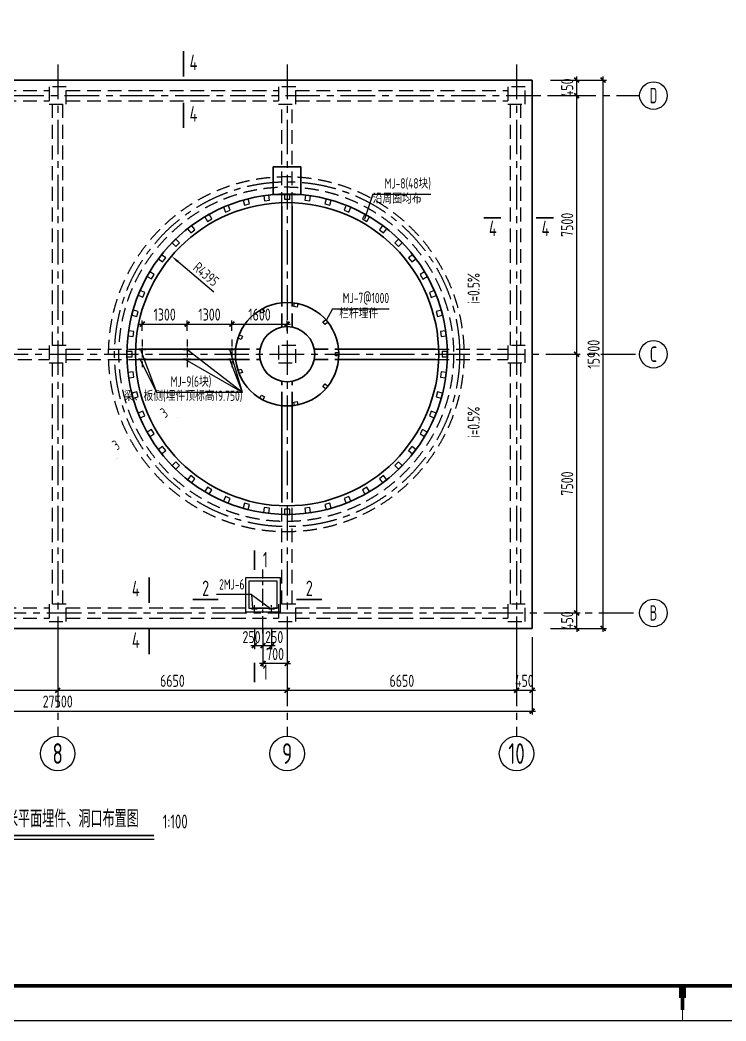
# Model space of a CAD drawing. Extents: x 665703 to 1047784, y -160603 to 92239.
# Drawn here: x 887200 to 907662, y -90767 to -61744 of the extents above; entities that cross this region are included whole.
import ezdxf
from ezdxf.enums import TextEntityAlignment as Align

# ---------------------------------------------------------------- set-up
doc = ezdxf.new("R2010")
doc.units = 0
doc.header["$LTSCALE"] = 800
doc.linetypes.add('CENTER', pattern=[2, 1.25, -0.25, 0.25, -0.25])
doc.linetypes.add('DASHED', pattern=[0.75, 0.5, -0.25])
doc.layers.get('0').update_dxf_attribs({"linetype": 'CONTINUOUS'})
doc.layers.get('Defpoints').update_dxf_attribs({"linetype": 'CONTINUOUS'})
for name, color, linetype in [('AXIS', 4, 'CENTER'), ('BEAM', 3, 'DASHED'), ('COLU', 3, 'CONTINUOUS'), ('DIM', 2, 'CONTINUOUS'), ('HATCH', 254, 'CONTINUOUS'), ('NUM', 7, 'CONTINUOUS'), ('TEXT', 7, 'CONTINUOUS'), ('THICK', 6, 'CONTINUOUS'), ('THIN', 7, 'CONTINUOUS'), ('TK', 7, 'CONTINUOUS'), ('柱', 2, 'CONTINUOUS'), ('轴线__轴线号和轴圈', 7, 'CONTINUOUS')]:
    doc.layers.add(name, color=color, linetype=linetype)
doc.layers.add('剖面线', color=7, linetype='CONTINUOUS', lineweight=50)
doc.layers.add('实体线', color=3, linetype='CONTINUOUS', lineweight=35)
doc.styles.get("Standard").update_dxf_attribs({"font": 'tssdeng.shx', "width": 0.7, "bigfont": 'tssdchn.shx'})
doc.styles.add('TSSD_Axis', font='tssdeng.shx', dxfattribs={"width": 0.7, "bigfont": 'tssdchn.shx'})
doc.styles.add('TSSD_Dimension', font='Tssdeng.shx', dxfattribs={"width": 0.75, "bigfont": 'hztxt.shx'})
doc.styles.add('TSSD_Label', font='Tssdeng.shx', dxfattribs={"width": 0.7, "bigfont": 'hztxt.shx'})
doc.styles.add('TSSD_Norm', font='Tssdeng.shx', dxfattribs={"bigfont": 'hztxt.shx'})
doc.styles.add('TSSD_Rein', font='Tssdeng.shx', dxfattribs={"width": 0.7, "bigfont": 'hztxt.shx'})
doc.dimstyles.new('TSSD_100_100', dxfattribs={"dimtxt": 350, "dimasz": 100, "dimexe": 100, "dimexo": 250, "dimgap": 100, "dimtad": 1, "dimdec": 0, "dimzin": 0, "dimdsep": 46, "dimtxsty": 'TSSD_Dimension', "dimblk": 'ARCHTICK', "dimcen": 0, "dimdle": 100, "dimclrt": 7, "dimadec": 0, "dimazin": 0, "dimtfac": 1, "dimtdec": 0, "dimtix": 1, "dimtmove": 2, "dimatfit": 3, "dimldrblk": 'ARCHTICK', "dimfxl": 0, "dimtolj": 1, "dimtzin": 0, "dimarcsym": 0})

# ---------------------------------------------------------------- blocks, each defined once
blk = doc.blocks.new('_ArchTick')
at = {"color": 0, "const_width": 0.5}
blk.add_lwpolyline([(-0.71, -0.71), (0.71, 0.71)], dxfattribs=at)
blk = doc.blocks.new('*D323')
at = {"layer": 'Defpoints', "color": 0, "transparency": 16777216}
for p in [(894242, -79384), (894942, -79384), (894242, -80402)]:
    blk.add_point(p, dxfattribs=at)
at = {"layer": 'DIM', "color": 0, "lineweight": -2, "transparency": 16777216}
for p, q in [((894242, -79634), (894242, -80502)), ((894942, -79634), (894942, -80502)), ((894242, -80402), (894142, -80402)), ((894942, -80402), (894242, -80402)), ((894942, -80402), (895042, -80402))]:
    blk.add_line(p, q, dxfattribs=at)
at = {"layer": 'DIM', "color": 0, "lineweight": -2, "transparency": 16777216, "xscale": 100, "yscale": 100, "zscale": 100}
for p, rotation in [((894242, -80402), 359.9998473625309), ((894942, -80402), 179.9998473625309)]:
    blk.add_blockref('_ArchTick', p, dxfattribs=dict(at, rotation=rotation))
at = {"layer": 'DIM', "color": 7, "transparency": 16777216, "insert": (894592, -80127), "char_height": 350, "attachment_point": 5, "rotation": 359.9998, "style": 'TSSD_Dimension'}
blk.add_mtext('\\A1;700', dxfattribs=at)
blk = doc.blocks.new('*D324')
at = {"layer": 'Defpoints', "color": 0, "transparency": 16777216}
for p in [(894242, -79154), (894492, -79154), (894242, -79886)]:
    blk.add_point(p, dxfattribs=at)
at = {"layer": 'DIM', "color": 0, "lineweight": -2, "transparency": 16777216}
for p, q in [((894242, -79404), (894242, -79986)), ((894492, -79404), (894492, -79986)), ((894592, -79886), (894142, -79886))]:
    blk.add_line(p, q, dxfattribs=at)
at = {"layer": 'DIM', "color": 0, "lineweight": -2, "transparency": 16777216, "xscale": 100, "yscale": 100, "zscale": 100}
for p, rotation in [((894242, -79886), 179.9998473625309), ((894492, -79886), 359.9998473625309)]:
    blk.add_blockref('_ArchTick', p, dxfattribs=dict(at, rotation=rotation))
at = {"layer": 'DIM', "color": 7, "transparency": 16777216, "insert": (894567, -79636), "char_height": 350, "attachment_point": 5, "rotation": 359.9998, "style": 'TSSD_Dimension'}
blk.add_mtext('\\A1;250', dxfattribs=at)
blk = doc.blocks.new('*D325')
at = {"layer": 'Defpoints', "color": 0, "transparency": 16777216}
for p in [(893992, -79154), (894242, -79154), (893992, -79886)]:
    blk.add_point(p, dxfattribs=at)
at = {"layer": 'DIM', "color": 0, "lineweight": -2, "transparency": 16777216}
for p, q in [((893992, -79404), (893992, -79986)), ((894242, -79404), (894242, -79986)), ((894342, -79886), (893892, -79886))]:
    blk.add_line(p, q, dxfattribs=at)
at = {"layer": 'DIM', "color": 0, "lineweight": -2, "transparency": 16777216, "xscale": 100, "yscale": 100, "zscale": 100}
for p, rotation in [((893992, -79886), 179.9998473625309), ((894242, -79886), 359.9998473625309)]:
    blk.add_blockref('_ArchTick', p, dxfattribs=dict(at, rotation=rotation))
at = {"layer": 'DIM', "color": 7, "transparency": 16777216, "insert": (893910, -79636), "char_height": 350, "attachment_point": 5, "rotation": 359.9998, "style": 'TSSD_Dimension'}
blk.add_mtext('\\A1;250', dxfattribs=at)
blk = doc.blocks.new('*D410')
at = {"layer": 'Defpoints', "color": 0, "transparency": 16777216}
for p in [(901592, -79384), (902042, -79384), (902042, -81179)]:
    blk.add_point(p, dxfattribs=at)
at = {"layer": 'DIM', "color": 0, "lineweight": -2, "transparency": 16777216}
for p, q in [((901592, -79634), (901592, -81279)), ((902042, -79634), (902042, -81279)), ((901592, -81179), (901492, -81179)), ((901592, -81179), (902042, -81179)), ((902042, -81179), (902142, -81179))]:
    blk.add_line(p, q, dxfattribs=at)
at = {"layer": 'DIM', "color": 0, "lineweight": -2, "transparency": 16777216, "xscale": 100, "yscale": 100, "zscale": 100}
blk.add_blockref('_ArchTick', (901592, -81179), dxfattribs=at)
at = {"layer": 'DIM', "color": 0, "lineweight": -2, "transparency": 16777216, "xscale": 100, "yscale": 100, "zscale": 100, "rotation": 180}
blk.add_blockref('_ArchTick', (902042, -81179), dxfattribs=at)
at = {"layer": 'DIM', "color": 7, "transparency": 16777216, "insert": (901817, -80904), "char_height": 350, "attachment_point": 5, "style": 'TSSD_Dimension'}
blk.add_mtext('\\A1;450', dxfattribs=at)
blk = doc.blocks.new('*D412')
at = {"layer": 'Defpoints', "color": 0, "transparency": 16777216}
for p in [(881642, -79384), (888292, -79384), (888292, -81179)]:
    blk.add_point(p, dxfattribs=at)
at = {"layer": 'DIM', "color": 0, "lineweight": -2, "transparency": 16777216}
for p, q in [((881642, -79634), (881642, -81279)), ((888292, -79634), (888292, -81279)), ((881542, -81179), (888392, -81179))]:
    blk.add_line(p, q, dxfattribs=at)
at = {"layer": 'DIM', "color": 0, "lineweight": -2, "transparency": 16777216, "xscale": 100, "yscale": 100, "zscale": 100, "rotation": 180}
blk.add_blockref('_ArchTick', (881642, -81179), dxfattribs=at)
at = {"layer": 'DIM', "color": 0, "lineweight": -2, "transparency": 16777216, "xscale": 100, "yscale": 100, "zscale": 100}
blk.add_blockref('_ArchTick', (888292, -81179), dxfattribs=at)
at = {"layer": 'DIM', "color": 7, "transparency": 16777216, "insert": (884967, -80904), "char_height": 350, "attachment_point": 5, "style": 'TSSD_Dimension'}
blk.add_mtext('\\A1;6650', dxfattribs=at)
blk = doc.blocks.new('*D413')
at = {"layer": 'Defpoints', "color": 0, "transparency": 16777216}
for p in [(888292, -79384), (894942, -79384), (894942, -81179)]:
    blk.add_point(p, dxfattribs=at)
at = {"layer": 'DIM', "color": 0, "lineweight": -2, "transparency": 16777216}
for p, q in [((888292, -79634), (888292, -81279)), ((894942, -79634), (894942, -81279)), ((888192, -81179), (895042, -81179))]:
    blk.add_line(p, q, dxfattribs=at)
at = {"layer": 'DIM', "color": 0, "lineweight": -2, "transparency": 16777216, "xscale": 100, "yscale": 100, "zscale": 100, "rotation": 180}
blk.add_blockref('_ArchTick', (888292, -81179), dxfattribs=at)
at = {"layer": 'DIM', "color": 0, "lineweight": -2, "transparency": 16777216, "xscale": 100, "yscale": 100, "zscale": 100}
blk.add_blockref('_ArchTick', (894942, -81179), dxfattribs=at)
at = {"layer": 'DIM', "color": 7, "transparency": 16777216, "insert": (891617, -80904), "char_height": 350, "attachment_point": 5, "style": 'TSSD_Dimension'}
blk.add_mtext('\\A1;6650', dxfattribs=at)
blk = doc.blocks.new('*D414')
at = {"layer": 'Defpoints', "color": 0, "transparency": 16777216}
for p in [(894942, -79384), (901592, -79484), (901592, -81179)]:
    blk.add_point(p, dxfattribs=at)
at = {"layer": 'DIM', "color": 0, "lineweight": -2, "transparency": 16777216}
for p, q in [((894942, -79634), (894942, -81279)), ((901592, -79734), (901592, -81279)), ((894842, -81179), (901692, -81179))]:
    blk.add_line(p, q, dxfattribs=at)
at = {"layer": 'DIM', "color": 0, "lineweight": -2, "transparency": 16777216, "xscale": 100, "yscale": 100, "zscale": 100, "rotation": 180}
blk.add_blockref('_ArchTick', (894942, -81179), dxfattribs=at)
at = {"layer": 'DIM', "color": 0, "lineweight": -2, "transparency": 16777216, "xscale": 100, "yscale": 100, "zscale": 100}
blk.add_blockref('_ArchTick', (901592, -81179), dxfattribs=at)
at = {"layer": 'DIM', "color": 7, "transparency": 16777216, "insert": (898267, -80904), "char_height": 350, "attachment_point": 5, "style": 'TSSD_Dimension'}
blk.add_mtext('\\A1;6650', dxfattribs=at)
blk = doc.blocks.new('*D416')
at = {"layer": 'Defpoints', "color": 0, "transparency": 16777216}
for p in [(874542, -79484), (902042, -79484), (902042, -81780)]:
    blk.add_point(p, dxfattribs=at)
at = {"layer": 'DIM', "color": 0, "lineweight": -2, "transparency": 16777216}
for p, q in [((874542, -79734), (874542, -81880)), ((902042, -79734), (902042, -81880)), ((874442, -81780), (902142, -81780))]:
    blk.add_line(p, q, dxfattribs=at)
at = {"layer": 'DIM', "color": 0, "lineweight": -2, "transparency": 16777216, "xscale": 100, "yscale": 100, "zscale": 100, "rotation": 180}
blk.add_blockref('_ArchTick', (874542, -81780), dxfattribs=at)
at = {"layer": 'DIM', "color": 0, "lineweight": -2, "transparency": 16777216, "xscale": 100, "yscale": 100, "zscale": 100}
blk.add_blockref('_ArchTick', (902042, -81780), dxfattribs=at)
at = {"layer": 'DIM', "color": 7, "transparency": 16777216, "insert": (888292, -81505), "char_height": 350, "attachment_point": 5, "style": 'TSSD_Dimension'}
blk.add_mtext('\\A1;27500', dxfattribs=at)
blk = doc.blocks.new('*D417')
at = {"layer": 'Defpoints', "color": 0, "transparency": 16777216}
for p in [(902330, -78934), (903334, -78934), (902330, -79384)]:
    blk.add_point(p, dxfattribs=at)
at = {"layer": 'DIM', "color": 0, "lineweight": -2, "transparency": 16777216}
for p, q in [((902580, -78934), (903434, -78934)), ((903334, -78934), (903334, -78834)), ((903334, -79384), (903334, -78934)), ((902580, -79384), (903434, -79384)), ((903334, -79384), (903334, -79484))]:
    blk.add_line(p, q, dxfattribs=at)
at = {"layer": 'DIM', "color": 0, "lineweight": -2, "transparency": 16777216, "xscale": 100, "yscale": 100, "zscale": 100}
for p, rotation in [((903334, -78934), 270), ((903334, -79384), 90)]:
    blk.add_blockref('_ArchTick', p, dxfattribs=dict(at, rotation=rotation))
at = {"layer": 'DIM', "color": 7, "transparency": 16777216, "insert": (903059, -79159), "char_height": 350, "attachment_point": 5, "rotation": 90, "style": 'TSSD_Dimension'}
blk.add_mtext('\\A1;450', dxfattribs=at)
blk = doc.blocks.new('*D418')
at = {"layer": 'Defpoints', "color": 0, "transparency": 16777216}
for p in [(902330, -71434), (903334, -71434), (902330, -78934)]:
    blk.add_point(p, dxfattribs=at)
at = {"layer": 'DIM', "color": 0, "lineweight": -2, "transparency": 16777216}
for p, q in [((903334, -79034), (903334, -71334)), ((902580, -71434), (903434, -71434)), ((902580, -78934), (903434, -78934))]:
    blk.add_line(p, q, dxfattribs=at)
at = {"layer": 'DIM', "color": 0, "lineweight": -2, "transparency": 16777216, "xscale": 100, "yscale": 100, "zscale": 100}
for p, rotation in [((903334, -71434), 90), ((903334, -78934), 270)]:
    blk.add_blockref('_ArchTick', p, dxfattribs=dict(at, rotation=rotation))
at = {"layer": 'DIM', "color": 7, "transparency": 16777216, "insert": (903059, -75184), "char_height": 350, "attachment_point": 5, "rotation": 90, "style": 'TSSD_Dimension'}
blk.add_mtext('\\A1;7500', dxfattribs=at)
blk = doc.blocks.new('*D419')
at = {"layer": 'Defpoints', "color": 0, "transparency": 16777216}
for p in [(902330, -63934), (903334, -63934), (902330, -71434)]:
    blk.add_point(p, dxfattribs=at)
at = {"layer": 'DIM', "color": 0, "lineweight": -2, "transparency": 16777216}
for p, q in [((903334, -71534), (903334, -63834)), ((902580, -63934), (903434, -63934)), ((902580, -71434), (903434, -71434))]:
    blk.add_line(p, q, dxfattribs=at)
at = {"layer": 'DIM', "color": 0, "lineweight": -2, "transparency": 16777216, "xscale": 100, "yscale": 100, "zscale": 100}
for p, rotation in [((903334, -63934), 90), ((903334, -71434), 270)]:
    blk.add_blockref('_ArchTick', p, dxfattribs=dict(at, rotation=rotation))
at = {"layer": 'DIM', "color": 7, "transparency": 16777216, "insert": (903059, -67684), "char_height": 350, "attachment_point": 5, "rotation": 90, "style": 'TSSD_Dimension'}
blk.add_mtext('\\A1;7500', dxfattribs=at)
blk = doc.blocks.new('*D420')
at = {"layer": 'Defpoints', "color": 0, "transparency": 16777216}
for p in [(902330, -63484), (903334, -63484), (902330, -63934)]:
    blk.add_point(p, dxfattribs=at)
at = {"layer": 'DIM', "color": 0, "lineweight": -2, "transparency": 16777216}
for p, q in [((902580, -63484), (903434, -63484)), ((903334, -63484), (903334, -63384)), ((903334, -63934), (903334, -63484)), ((902580, -63934), (903434, -63934)), ((903334, -63934), (903334, -64034))]:
    blk.add_line(p, q, dxfattribs=at)
at = {"layer": 'DIM', "color": 0, "lineweight": -2, "transparency": 16777216, "xscale": 100, "yscale": 100, "zscale": 100}
for p, rotation in [((903334, -63484), 270), ((903334, -63934), 90)]:
    blk.add_blockref('_ArchTick', p, dxfattribs=dict(at, rotation=rotation))
at = {"layer": 'DIM', "color": 7, "transparency": 16777216, "insert": (903059, -63709), "char_height": 350, "attachment_point": 5, "rotation": 90, "style": 'TSSD_Dimension'}
blk.add_mtext('\\A1;450', dxfattribs=at)
blk = doc.blocks.new('*D421')
at = {"layer": 'Defpoints', "color": 0, "transparency": 16777216}
for p in [(902330, -63484), (904101, -63484), (902330, -79384)]:
    blk.add_point(p, dxfattribs=at)
at = {"layer": 'DIM', "color": 0, "lineweight": -2, "transparency": 16777216}
for p, q in [((902580, -63484), (904201, -63484)), ((904101, -79484), (904101, -63384)), ((902580, -79384), (904201, -79384))]:
    blk.add_line(p, q, dxfattribs=at)
at = {"layer": 'DIM', "color": 0, "lineweight": -2, "transparency": 16777216, "xscale": 100, "yscale": 100, "zscale": 100}
for p, rotation in [((904101, -63484), 90), ((904101, -79384), 270)]:
    blk.add_blockref('_ArchTick', p, dxfattribs=dict(at, rotation=rotation))
at = {"layer": 'DIM', "color": 7, "transparency": 16777216, "insert": (903826, -71434), "char_height": 350, "attachment_point": 5, "rotation": 90, "style": 'TSSD_Dimension'}
blk.add_mtext('\\A1;15900', dxfattribs=at)
blk = doc.blocks.new('*D453')
at = {"layer": 'Defpoints', "color": 0, "transparency": 16777216}
for p in [(892042, -70559), (890742, -71009), (892042, -71009)]:
    blk.add_point(p, dxfattribs=at)
at = {"layer": 'DIM', "color": 0, "lineweight": -2, "transparency": 16777216}
for p, q in [((890742, -70759), (890742, -70459)), ((892042, -70759), (892042, -70459)), ((890642, -70559), (892142, -70559))]:
    blk.add_line(p, q, dxfattribs=at)
at = {"layer": 'DIM', "color": 0, "lineweight": -2, "transparency": 16777216, "xscale": 100, "yscale": 100, "zscale": 100, "rotation": 180}
blk.add_blockref('_ArchTick', (890742, -70559), dxfattribs=at)
at = {"layer": 'DIM', "color": 0, "lineweight": -2, "transparency": 16777216, "xscale": 100, "yscale": 100, "zscale": 100}
blk.add_blockref('_ArchTick', (892042, -70559), dxfattribs=at)
at = {"layer": 'DIM', "color": 7, "transparency": 16777216, "insert": (891392, -70284), "char_height": 350, "attachment_point": 5, "style": 'TSSD_Dimension'}
blk.add_mtext('\\A1;1300', dxfattribs=at)
blk = doc.blocks.new('*D454')
at = {"layer": 'Defpoints', "color": 0, "transparency": 16777216}
for p in [(893342, -70559), (892042, -71009), (893342, -71009)]:
    blk.add_point(p, dxfattribs=at)
at = {"layer": 'DIM', "color": 0, "lineweight": -2, "transparency": 16777216}
for p, q in [((892042, -70759), (892042, -70459)), ((893342, -70759), (893342, -70459)), ((891942, -70559), (893442, -70559))]:
    blk.add_line(p, q, dxfattribs=at)
at = {"layer": 'DIM', "color": 0, "lineweight": -2, "transparency": 16777216, "xscale": 100, "yscale": 100, "zscale": 100, "rotation": 180}
blk.add_blockref('_ArchTick', (892042, -70559), dxfattribs=at)
at = {"layer": 'DIM', "color": 0, "lineweight": -2, "transparency": 16777216, "xscale": 100, "yscale": 100, "zscale": 100}
blk.add_blockref('_ArchTick', (893342, -70559), dxfattribs=at)
at = {"layer": 'DIM', "color": 7, "transparency": 16777216, "insert": (892692, -70284), "char_height": 350, "attachment_point": 5, "style": 'TSSD_Dimension'}
blk.add_mtext('\\A1;1300', dxfattribs=at)
blk = doc.blocks.new('*D455')
at = {"layer": 'Defpoints', "color": 0, "transparency": 16777216}
for p in [(894942, -70559), (893342, -71009), (894942, -71009)]:
    blk.add_point(p, dxfattribs=at)
at = {"layer": 'DIM', "color": 0, "lineweight": -2, "transparency": 16777216}
for p, q in [((893342, -70759), (893342, -70459)), ((894942, -70759), (894942, -70459)), ((893242, -70559), (895042, -70559))]:
    blk.add_line(p, q, dxfattribs=at)
at = {"layer": 'DIM', "color": 0, "lineweight": -2, "transparency": 16777216, "xscale": 100, "yscale": 100, "zscale": 100, "rotation": 180}
blk.add_blockref('_ArchTick', (893342, -70559), dxfattribs=at)
at = {"layer": 'DIM', "color": 0, "lineweight": -2, "transparency": 16777216, "xscale": 100, "yscale": 100, "zscale": 100}
blk.add_blockref('_ArchTick', (894942, -70559), dxfattribs=at)
at = {"layer": 'DIM', "color": 7, "transparency": 16777216, "insert": (894142, -70284), "char_height": 350, "attachment_point": 5, "style": 'TSSD_Dimension'}
blk.add_mtext('\\A1;1600', dxfattribs=at)
blk = doc.blocks.new('_tsdba')
blk.add_lwpolyline([(0, 0, 0, 0.658, 0), (-2.5, 0, 0.658, 0.658, 0)], format="xyseb")
blk = doc.blocks.new('ts_axno')
at = {"color": 0, "linetype": 'ByBlock', "lineweight": -2}
blk.add_circle((0, 0), 0.5, dxfattribs=at)
at = {"color": 0, "linetype": 'ByBlock', "lineweight": -2, "style": 'TSSD_Axis', "width": 0.7}
blk.add_attdef('A', text='', height=0.6, dxfattribs=at).set_placement((0, 0), align=Align.MIDDLE_CENTER)
blk = doc.blocks.new('MI')
at = {"layer": 'TK'}
for points, const_width in [([(42050, 1000), (42050, 650)], 200), ([(42050, 1000), (42050, 300)], 100), ([(42050, 0), (42050, 1000)], 35)]:
    blk.add_lwpolyline(points, dxfattribs=dict(at, const_width=const_width))

msp = doc.modelspace()

# ---------------------------------------------------------------- linework, layer by layer
at = {"layer": 'AXIS'}
for p, q in [((888292.1, -63034.1), (888292.1, -82511.8)), ((894942.1, -63034.1), (894942.1, -82511.8)), ((901592.1, -63034.1), (901592.1, -82511.8)), ((874092.1, -63934.1), (905159.8, -63934.1)), ((873635.7, -71434.1), (905159.8, -71434.1)), ((873578.7, -78934.1), (905159.8, -78934.1))]:
    msp.add_line(p, q, dxfattribs=at)
at = {"layer": 'AXIS', "ltscale": 0.2}
for p, q in [((890742.1, -71009.1), (890742.1, -71809.1)), ((892042.1, -71009.1), (892042.1, -71809.1)), ((893342.1, -71009.1), (893342.1, -71809.1))]:
    msp.add_line(p, q, dxfattribs=at)
at = {"layer": 'AXIS', "ltscale": 0.5}
msp.add_line((894242.1, -79533.2), (894242.1, -77673.6), dxfattribs=at)
at = {"layer": 'AXIS', "ltscale": 0.1}
for p, q in [((893992.1, -78928.3), (893992.1, -78709)), ((894492.1, -78928.3), (894492.1, -78709))]:
    msp.add_line(p, q, dxfattribs=at)
at = {"layer": 'AXIS'}
msp.add_circle((894942.1, -71434.1), 5000, dxfattribs=at)
at = {"layer": 'BEAM'}
for p, q in [((881892.1, -63784.1), (888042.1, -63784.1)), ((888542.1, -63784.1), (894692.1, -63784.1)), ((895192.1, -63784.1), (901342.1, -63784.1)), ((881892.1, -64084.1), (888042.1, -64084.1)), ((888542.1, -64084.1), (894692.1, -64084.1)), ((895192.1, -64084.1), (901342.1, -64084.1)), ((888142.1, -71184.1), (888142.1, -64184.1)), ((888442.1, -71184.1), (888442.1, -64184.1)), ((894792.1, -67136.7), (894792.1, -64184.1)), ((895092.1, -67136.7), (895092.1, -64184.1)), ((901417.1, -71184.1), (901417.1, -64184.1)), ((901717.1, -71184.1), (901717.1, -64184.1)), ((885939.5, -71284.1), (888042.1, -71284.1)), ((888542.1, -71284.1), (890644.7, -71284.1)), ((899239.5, -71284.1), (901342.1, -71284.1)), ((885939.5, -71584.1), (888042.1, -71584.1)), ((888142.1, -78684.1), (888142.1, -71684.1)), ((888442.1, -78684.1), (888442.1, -71684.1)), ((888542.1, -71584.1), (890644.7, -71584.1)), ((899239.5, -71584.1), (901342.1, -71584.1)), ((901417.1, -78684.1), (901417.1, -71684.1)), ((901717.1, -78684.1), (901717.1, -71684.1)), ((894792.1, -78684.1), (894792.1, -75731.5)), ((895092.1, -78684.1), (895092.1, -75731.5)), ((881892.1, -78784.1), (888042.1, -78784.1)), ((888542.1, -78784.1), (894692.1, -78784.1)), ((895192.1, -78784.1), (901342.1, -78784.1)), ((881892.1, -79084.1), (888042.1, -79084.1)), ((888542.1, -79084.1), (894692.1, -79084.1)), ((895192.1, -79084.1), (901342.1, -79084.1))]:
    msp.add_line(p, q, dxfattribs=at)
for radius in [5150, 4850]:
    msp.add_circle((894917.1, -71434.1), radius, dxfattribs=at)
at = {"layer": 'COLU'}
for points in [[(894742.1, -78909.1), (893742.1, -78909.1), (893742.1, -77909.1), (894742.1, -77909.1)], [(894642.1, -78809.1), (893842.1, -78809.1), (893842.1, -78009.1), (894642.1, -78009.1)]]:
    msp.add_lwpolyline(points, close=True, dxfattribs=at)
at = {"layer": 'DIM'}
msp.add_line((892821.4, -69634.6), (891667.3, -68655.2), dxfattribs=at)
at = {"layer": 'HATCH'}
for q in [(893284.1, -71299.1), (893284.1, -71584.1)]:
    msp.add_line((893648.7, -72540.1), q, dxfattribs=at)
for points in [[(893707.5, -67114), (893852.4, -67075.2), (893813.5, -66930.3), (893668.6, -66969.1)], [(894281.9, -66989.8), (894430.6, -66970.2), (894411.1, -66821.5), (894262.3, -66841.1)], [(894867.7, -66941.7), (895017.7, -66941.7), (895017.7, -66791.7), (894867.7, -66791.7)], [(895454.7, -66970.4), (895603.4, -66990), (895623, -66841.2), (895474.3, -66821.7)], [(896032.9, -67075.5), (896177.8, -67114.3), (896216.6, -66969.4), (896071.8, -66930.6)], [(893154.1, -67312.1), (893292.7, -67254.7), (893235.3, -67116.1), (893096.7, -67173.5)], [(896592.5, -67255.1), (896731.1, -67312.5), (896788.5, -67174), (896649.9, -67116.6)], [(892631.4, -67580.8), (892761.3, -67505.8), (892686.3, -67375.9), (892556.4, -67450.9)], [(897123.9, -67506.3), (897253.8, -67581.3), (897328.8, -67451.4), (897198.9, -67376.4)], [(892148.2, -67915.3), (892267.2, -67824), (892175.9, -67705), (892056.9, -67796.3)], [(897617.9, -67824.7), (897736.9, -67916), (897828.2, -67797), (897709.2, -67705.7)], [(891712.8, -68310.1), (891818.9, -68204.1), (891712.8, -68098), (891606.8, -68204.1)], [(898066.1, -68204.8), (898172.2, -68310.9), (898278.2, -68204.8), (898172.2, -68098.8)], [(891332.7, -68758.4), (891424, -68639.4), (891305, -68548), (891213.7, -68667)], [(898460.9, -68640.2), (898552.2, -68759.2), (898671.2, -68667.9), (898579.9, -68548.9)], [(891014.3, -69252.4), (891089.3, -69122.5), (890959.4, -69047.5), (890884.4, -69177.4)], [(898795.5, -69123.4), (898870.5, -69253.3), (899000.4, -69178.3), (898925.4, -69048.4)], [(890763.1, -69783.7), (890820.5, -69645.1), (890682, -69587.7), (890624.6, -69726.3)], [(899064.1, -69646.1), (899121.5, -69784.7), (899260.1, -69727.3), (899202.7, -69588.7)], [(890583.5, -70343.3), (890622.3, -70198.4), (890477.4, -70159.6), (890438.6, -70304.5)], [(894286, -70197.6), (894199.4, -70247.6), (894149.4, -70161), (894236, -70111)], [(895234.3, -70065.1), (895135.8, -70047.8), (895153.2, -69949.3), (895251.6, -69966.7)], [(899262.2, -70199.5), (899301, -70344.3), (899445.9, -70305.5), (899407.1, -70160.6)], [(896045.9, -70573.2), (895981.6, -70496.6), (896058.2, -70432.3), (896122.5, -70508.9)], [(890478.4, -70921.6), (890498, -70772.8), (890349.3, -70753.3), (890329.7, -70902)], [(899386.4, -70773.9), (899406, -70922.6), (899554.7, -70903), (899535.1, -70754.3)], [(893644.7, -70908.7), (893610.5, -71002.6), (893516.5, -70968.4), (893550.7, -70874.5)], [(890449.7, -71508.6), (890449.7, -71358.6), (890299.7, -71358.6), (890299.7, -71508.6)], [(896341, -71484.1), (896341, -71384.1), (896441, -71384.1), (896441, -71484.1)], [(899434.6, -71359.7), (899434.6, -71509.7), (899584.6, -71509.7), (899584.6, -71359.7)], [(890497.8, -72094.3), (890478.2, -71945.6), (890329.5, -71965.2), (890349.1, -72113.9)], [(893610.5, -71865.6), (893644.7, -71959.6), (893550.7, -71993.8), (893516.5, -71899.8)], [(899405.9, -71946.7), (899386.3, -72095.4), (899535, -72115), (899554.6, -71966.3)], [(890622, -72668.8), (890583.2, -72523.9), (890438.3, -72562.7), (890477.1, -72707.6)], [(895981.6, -72371.6), (896045.9, -72295), (896122.5, -72359.3), (896058.2, -72435.9)], [(899300.8, -72524.9), (899261.9, -72669.8), (899406.8, -72708.6), (899445.7, -72563.7)], [(894199.4, -72620.6), (894286, -72670.6), (894236, -72757.2), (894149.4, -72707.2)], [(895135.8, -72820.4), (895234.3, -72803.1), (895251.6, -72901.6), (895153.2, -72918.9)], [(890820.1, -73222.1), (890762.7, -73083.5), (890624.2, -73140.9), (890681.6, -73279.5)], [(899121.1, -73084.5), (899063.7, -73223.1), (899202.3, -73280.5), (899259.7, -73141.9)], [(891088.8, -73744.8), (891013.8, -73614.9), (890883.9, -73689.9), (890958.9, -73819.8)], [(898869.9, -73615.9), (898794.9, -73745.8), (898924.8, -73820.8), (898999.8, -73690.9)], [(891423.4, -74228), (891332, -74109), (891213, -74200.3), (891304.4, -74319.3)], [(898551.6, -74109.9), (898460.2, -74228.9), (898579.2, -74320.2), (898670.6, -74201.2)], [(891818.1, -74663.4), (891712.1, -74557.3), (891606, -74663.4), (891712.1, -74769.5)], [(898171.4, -74558.1), (898065.4, -74664.2), (898171.4, -74770.2), (898277.5, -74664.2)], [(892266.4, -75043.5), (892147.4, -74952.2), (892056.1, -75071.2), (892175.1, -75162.5)], [(897736, -74952.9), (897617, -75044.2), (897708.3, -75163.2), (897827.3, -75071.9)], [(892760.4, -75361.9), (892630.5, -75286.9), (892555.5, -75416.8), (892685.4, -75491.8)], [(897252.8, -75287.5), (897122.9, -75362.5), (897197.9, -75492.4), (897327.8, -75417.4)], [(893291.7, -75613.1), (893153.2, -75555.7), (893095.7, -75694.3), (893234.3, -75751.7)], [(896730.1, -75556.1), (896591.5, -75613.5), (896648.9, -75752.1), (896787.5, -75694.7)], [(893851.3, -75792.8), (893706.4, -75753.9), (893667.6, -75898.8), (893812.5, -75937.6)], [(894429.6, -75897.8), (894280.9, -75878.3), (894261.3, -76027), (894410, -76046.6)], [(895016.6, -75926.6), (894866.6, -75926.6), (894866.6, -76076.6), (895016.6, -76076.6)], [(895602.3, -75878.4), (895453.6, -75898), (895473.2, -76046.7), (895621.9, -76027.1)], [(896176.8, -75754.2), (896031.9, -75793), (896070.7, -75937.9), (896215.6, -75899.1)]]:
    msp.add_lwpolyline(points, close=True, dxfattribs=at)
at = {"layer": 'HATCH', "linetype": 'DASHED', "ltscale": 0.1}
for points in [[(890642.1, -71299.1), (890842.1, -71299.1), (890842.1, -71284.1), (890642.1, -71284.1)], [(891942.1, -71299.1), (892142.1, -71299.1), (892142.1, -71284.1), (891942.1, -71284.1)], [(893242.1, -71299.1), (893442.1, -71299.1), (893442.1, -71284.1), (893242.1, -71284.1)], [(890642.1, -71569.1), (890842.1, -71569.1), (890842.1, -71584.1), (890642.1, -71584.1)], [(891942.1, -71569.1), (892142.1, -71569.1), (892142.1, -71584.1), (891942.1, -71584.1)], [(893242.1, -71569.1), (893442.1, -71569.1), (893442.1, -71584.1), (893242.1, -71584.1)], [(894067.1, -78829.1), (893917.1, -78829.1), (893917.1, -78809.1), (894067.1, -78809.1)], [(894567.1, -78829.1), (894417.1, -78829.1), (894417.1, -78809.1), (894567.1, -78809.1)]]:
    msp.add_lwpolyline(points, close=True, dxfattribs=at)
at = {"layer": 'THICK'}
for points, const_width in [([(891936.8, -62645.2), (891936.8, -63383.9)], 50), ([(891936.8, -64139.7), (891936.8, -64878.3)], 50), ([(900634.3, -67480.4), (901142.5, -67480.4)], 50), ([(902158.8, -67480.4), (902667, -67480.4)], 50), ([(891357.6, -73552), (891772.5, -73273)], 0.5), ([(890378.7, -74210), (889963.7, -74489)], 0.5), ([(893998.1, -77689.7), (893998.1, -77119.8)], 50), ([(890945.3, -77905), (890945.3, -78643.6)], 50), ([(892944.5, -78544.9), (892205.9, -78544.9)], 50), ([(895950.2, -78544.9), (895211.6, -78544.9)], 50), ([(890945.3, -79399.4), (890945.3, -80138.1)], 50), ([(893998.1, -80950.4), (893998.1, -80380.5)], 50)]:
    msp.add_lwpolyline(points, dxfattribs=dict(at, const_width=const_width))
msp.add_lwpolyline([(885500, -85391, 50, 50, 0), (891087.9, -85391, 50, 50, 0)], format="xyseb", dxfattribs=at)
at = {"layer": 'THIN'}
for p, q in [((897426.9, -66795.4), (897182.3, -67515.8)), ((897426.9, -66795.4), (899108.9, -66795.4)), ((896255.8, -70118.1), (896066.3, -70470.6)), ((896255.8, -70118.1), (897897.4, -70118.1)), ((891163.6, -72540.1), (890696.5, -71284.1)), ((893648.7, -72540.1), (892033, -71299.1)), ((891163.6, -72540.1), (890684.1, -71584.1)), ((893648.7, -72540.1), (891984.1, -71584.1)), ((893648.7, -72540.1), (891163.6, -72540.1)), ((893910, -78400.6), (892898.7, -78400.6)), ((893910, -78400.6), (894455.3, -78809.1)), ((893910, -78400.6), (893941.8, -78809.1))]:
    msp.add_line(p, q, dxfattribs=at)
msp.add_lwpolyline([(885500, -85491), (891087.9, -85491)], dxfattribs=at)
at = {"layer": 'TK', "color": 2}
msp.add_lwpolyline([(948451.9, -31349.2), (864351.9, -31349.2), (864351.9, -90749.2), (948451.9, -90749.2)], close=True, dxfattribs=at)
at = {"layer": 'TK', "color": 2, "const_width": 100}
msp.add_lwpolyline([(866851.9, -32349.2), (947451.9, -32349.2), (947451.9, -89749.2), (866851.9, -89749.2)], close=True, dxfattribs=at)
at = {"layer": '剖面线'}
for points in [[(900727.1, -68420.6, 0, 100, 0), (900727.1, -68820.6, 0, 0, 0), (900727.1, -70576.5, 0, 0, 0)], [(900727.1, -74447.6, 0, 100, 0), (900727.1, -74047.6, 0, 0, 0), (900727.1, -72291.7, 0, 0, 0)]]:
    msp.add_lwpolyline(points, format="xyseb", dxfattribs=at)
at = {"layer": '实体线'}
for p, q in [((881642.1, -63484.1), (888292.1, -63484.1)), ((888292.1, -63484.1), (894942.1, -63484.1)), ((894942.1, -63484.1), (902042.1, -63484.1)), ((902042.1, -71434.1), (902042.1, -63484.1)), ((894792.1, -69941.6), (894792.1, -67136.7)), ((895092.1, -69941.6), (895092.1, -67136.7)), ((894792.1, -70650), (894792.1, -70648.3)), ((895092.1, -70650), (895092.1, -70648.3)), ((890644.7, -71284.1), (893449.6, -71284.1)), ((894156.3, -71284.1), (894158, -71284.1)), ((895726.2, -71284.1), (895727.9, -71284.1)), ((896434.6, -71284.1), (899239.5, -71284.1)), ((890644.7, -71584.1), (893449.6, -71584.1)), ((894156.3, -71584.1), (894158, -71584.1)), ((895726.2, -71584.1), (895727.9, -71584.1)), ((896434.6, -71584.1), (899239.5, -71584.1)), ((902042.1, -78934.1), (902042.1, -71434.1)), ((894792.1, -72219.9), (894792.1, -72218.2)), ((895092.1, -72219.9), (895092.1, -72218.2)), ((894792.1, -75731.5), (894792.1, -72926.6)), ((895092.1, -75731.5), (895092.1, -72926.6)), ((902042.1, -79384.1), (902042.1, -78934.1)), ((881642.1, -79384.1), (888292.1, -79384.1)), ((888292.1, -79384.1), (894942.1, -79384.1)), ((894942.1, -79384.1), (902042.1, -79384.1))]:
    msp.add_line(p, q, dxfattribs=at)
at = {"layer": '实体线', "linetype": 'DASHED'}
for p, q in [((894792.1, -70648.3), (894792.1, -69941.6)), ((895092.1, -70648.3), (895092.1, -69941.6)), ((893449.6, -71284.1), (894156.3, -71284.1)), ((895727.9, -71284.1), (896434.6, -71284.1)), ((893449.6, -71584.1), (894156.3, -71584.1)), ((895727.9, -71584.1), (896434.6, -71584.1)), ((894792.1, -72926.6), (894792.1, -72219.9)), ((895092.1, -72926.6), (895092.1, -72219.9))]:
    msp.add_line(p, q, dxfattribs=at)
at = {"layer": '实体线'}
msp.add_lwpolyline([(894542.1, -66803.8), (895342.1, -66803.8), (895342.1, -66003.8), (894542.1, -66003.8)], close=True, dxfattribs=at)
for radius in [4645, 4395, 1500, 800]:
    msp.add_circle((894942.1, -71434.1), radius, dxfattribs=at)
at = {"layer": '柱', "linetype": 'DASHED'}
for p, q in [((888542.1, -63684.1), (888042.1, -63684.1)), ((888042.1, -63684.1), (888042.1, -64184.1)), ((888542.1, -64184.1), (888542.1, -63684.1)), ((895192.1, -63684.1), (894692.1, -63684.1)), ((894692.1, -63684.1), (894692.1, -64184.1)), ((895192.1, -64184.1), (895192.1, -63684.1)), ((901842.1, -63684.1), (901342.1, -63684.1)), ((901342.1, -63684.1), (901342.1, -64184.1)), ((901842.1, -64184.1), (901842.1, -63684.1)), ((888042.1, -64184.1), (888542.1, -64184.1)), ((894692.1, -64184.1), (895192.1, -64184.1)), ((901342.1, -64184.1), (901842.1, -64184.1)), ((888542.1, -71184.1), (888042.1, -71184.1)), ((888042.1, -71184.1), (888042.1, -71684.1)), ((888542.1, -71684.1), (888542.1, -71184.1)), ((895192.1, -71184.1), (894692.1, -71184.1)), ((894692.1, -71184.1), (894692.1, -71684.1)), ((895192.1, -71684.1), (895192.1, -71184.1)), ((901842.1, -71184.1), (901342.1, -71184.1)), ((901342.1, -71184.1), (901342.1, -71684.1)), ((901842.1, -71684.1), (901842.1, -71184.1)), ((888042.1, -71684.1), (888542.1, -71684.1)), ((894692.1, -71684.1), (895192.1, -71684.1)), ((901342.1, -71684.1), (901842.1, -71684.1)), ((888542.1, -78684.1), (888042.1, -78684.1)), ((888042.1, -78684.1), (888042.1, -79184.1)), ((888542.1, -79184.1), (888542.1, -78684.1)), ((895192.1, -78684.1), (894692.1, -78684.1)), ((894692.1, -78684.1), (894692.1, -79184.1)), ((895192.1, -79184.1), (895192.1, -78684.1)), ((901842.1, -78684.1), (901342.1, -78684.1)), ((901342.1, -78684.1), (901342.1, -79184.1)), ((901842.1, -79184.1), (901842.1, -78684.1)), ((888042.1, -79184.1), (888542.1, -79184.1)), ((894692.1, -79184.1), (895192.1, -79184.1)), ((901342.1, -79184.1), (901842.1, -79184.1))]:
    msp.add_line(p, q, dxfattribs=at)
at = {"layer": '轴线__轴线号和轴圈'}
for centre in [(905559.8, -63934.1), (905559.8, -71434.1), (905559.8, -78934.1)]:
    msp.add_circle(centre, 400, dxfattribs=at)

# ---------------------------------------------------------------- block references
at = {"layer": 'DIM', "xscale": 100, "yscale": 100, "zscale": 100, "rotation": 139.6834829043993}
msp.add_blockref('_tsdba', (891591, -68590.5), dxfattribs=at)
at = {"layer": 'NUM'}
ref = msp.add_blockref('ts_axno', (888292.1, -83011.8), dxfattribs=dict(at, xscale=1000, yscale=1000, zscale=1000))
ref.add_attrib('8', '8', dxfattribs={"height": 600, "style": 'TSSD_Axis', "width": 0.7}).set_placement((888292.1, -83011.8), align=Align.MIDDLE_CENTER)
ref = msp.add_blockref('ts_axno', (894942.1, -83011.8), dxfattribs=dict(at, xscale=1000, yscale=1000, zscale=1000))
ref.add_attrib('9', '9', dxfattribs={"height": 600, "style": 'TSSD_Axis', "width": 0.7}).set_placement((894942.1, -83011.8), align=Align.MIDDLE_CENTER)
ref = msp.add_blockref('ts_axno', (901592.1, -83011.8), dxfattribs=dict(at, xscale=1000, yscale=1000, zscale=1000))
ref.add_attrib('10', '10', dxfattribs={"height": 600, "style": 'TSSD_Axis', "width": 0.7}).set_placement((901592.1, -83011.8), align=Align.MIDDLE_CENTER)
at = {"layer": 'TK', "color": 2}
msp.add_blockref('MI', (864351.9, -90749.2), dxfattribs=at)

# ---------------------------------------------------------------- texts
at = {"layer": 'DIM', "color": 7, "insert": (892593.5, -69113.3), "char_height": 300, "attachment_point": 5, "rotation": 319.68348, "style": 'TSSD_Dimension'}
msp.add_mtext('\\A1;R4395', dxfattribs=at)
at = {"layer": 'TEXT', "style": 'TSSD_Label', "width": 0.7}
for s, p in [('4', (892229.4, -62969)), ('4', (892229.4, -64463.4)), ('4', (900904.2, -67783.6)), ('4', (902428.7, -67783.6)), ('1', (894311.4, -77389.3)), ('4', (890556.3, -78228.7)), ('4', (890556.3, -79723.2)), ('1', (894311.4, -80652.1))]:
    msp.add_text(s, height=450, dxfattribs=at).set_placement(p, align=Align.MIDDLE)
at = {"layer": 'TEXT', "style": 'TSSD_Norm', "width": 0.7}
for s, p in [('MJ-8(48块)', (899108.9, -66720.4)), ('沿周圈均布', (898840.1, -67155.2)), ('MJ-7@1000', (897897.4, -70043.1)), ('栏杆埋件', (897584.5, -70487.1)), ('MJ-9(6块)', (892744.8, -72465.1)), ('梁、板侧(埋件顶标高19.750)', (893643.9, -72876.8))]:
    msp.add_text(s, height=300, dxfattribs=at).set_placement(p, align=Align.BOTTOM_RIGHT)
at = {"layer": 'TEXT', "style": 'TSSD_Label', "width": 0.7}
for p in [(892579.4, -78222.6), (895585.1, -78222.6)]:
    msp.add_text('2', height=450, rotation=359.99985, dxfattribs=at).set_placement(p, align=Align.MIDDLE)
at = {"layer": 'TEXT', "style": 'TSSD_Norm', "width": 0.7}
msp.add_text('2MJ-6', height=300, rotation=359.99985, dxfattribs=at).set_placement((893706.3, -78345.9), align=Align.BOTTOM_RIGHT)
for s, height, p in [('19.750米平面埋件、洞口布置图', 500, (885575.2, -85302.8)), ('1:100', 400, (891337.9, -85302.8))]:
    msp.add_text(s, height=height, dxfattribs=at).set_placement(p, align=Align.BOTTOM_LEFT)
at = {"layer": 'THICK', "style": 'TSSD_Label', "width": 0.7}
for p in [(891451.1, -73368.6), (890057.3, -74305.6)]:
    msp.add_text('3', height=300, rotation=33.91072, dxfattribs=at).set_placement(p, align=Align.BOTTOM_LEFT)
at = {"layer": '剖面线', "style": 'TSSD_Rein', "width": 0.7}
for p in [(900522.7, -69977), (900522.7, -73852.3)]:
    msp.add_text('i=0.5%', height=350, rotation=90, dxfattribs=at).set_placement(p)
at = {"layer": '轴线__轴线号和轴圈'}
for s, width, p, p2 in [('D', 0.91116, (905449.9, -64158.1), (905669.7, -64158.1)), ('C', 0.850416, (905449.9, -71658.1), (905669.7, -71658.1)), ('B', 0.91116, (905449.9, -79158.1), (905669.7, -79158.1))]:
    msp.add_text(s, height=448, dxfattribs=dict(at, width=width)).set_placement(p, p2, align=Align.FIT)

# ---------------------------------------------------------------- dimensions: what is measured, and where the dimension line sits
at = {"layer": 'DIM'}
for base, p1, p2, angle, picture, middle in [((903333.8, -63484.1), (902329.6, -63934.1), (902329.6, -63484.1), 90, '*D420', (903058.8, -63709.1)), ((904100.7, -63484.1), (902329.6, -79384.1), (902329.6, -63484.1), 90, '*D421', (903825.7, -71434.1)), ((903333.8, -63934.1), (902329.6, -71434.1), (902329.6, -63934.1), 90, '*D419', (903058.8, -67684.1)), ((903333.8, -71434.1), (902329.6, -78934.1), (902329.6, -71434.1), 90, '*D418', (903058.8, -75184.1)), ((903333.8, -78934.1), (902329.6, -79384.1), (902329.6, -78934.1), 90, '*D417', (903058.8, -79159.1)), ((894242.1, -80401.9), (894942.1, -79384.1), (894242.1, -79384.1), 179.99985, '*D323', (894592.1, -80126.9))]:
    dim = msp.add_linear_dim(base=base, p1=p1, p2=p2, angle=angle, dimstyle='TSSD_100_100', dxfattribs=at)
    dim.commit()
    dim.dimension.update_dxf_attribs({"geometry": picture, "text_midpoint": middle})
for base, p1, p2, picture, middle in [((892042.1, -70558.8), (890742.1, -71009.1), (892042.1, -71009.1), '*D453', (891392.1, -70283.8)), ((893342.1, -70558.8), (892042.1, -71009.1), (893342.1, -71009.1), '*D454', (892692.1, -70283.8)), ((894942.1, -70558.8), (893342.1, -71009.1), (894942.1, -71009.1), '*D455', (894142.1, -70283.8)), ((902042.1, -81780.2), (874542.1, -79484.1), (902042.1, -79484.1), '*D416', (888292.1, -81505.2)), ((888292.1, -81179), (881642.1, -79384.1), (888292.1, -79384.1), '*D412', (884967.1, -80904)), ((894942.1, -81179), (888292.1, -79384.1), (894942.1, -79384.1), '*D413', (891617.1, -80904)), ((901592.1, -81179), (894942.1, -79384.1), (901592.1, -79484.1), '*D414', (898267.1, -80904)), ((902042.1, -81179), (901592.1, -79384.1), (902042.1, -79384.1), '*D410', (901817.1, -80904))]:
    dim = msp.add_linear_dim(base=base, p1=p1, p2=p2, dimstyle='TSSD_100_100', dxfattribs=at)
    dim.commit()
    dim.dimension.update_dxf_attribs({"geometry": picture, "text_midpoint": middle})
for base, p1, p2, picture, middle in [((893992.1, -79886.2), (894242.1, -79154.2), (893992.1, -79154.2), '*D325', (893910, -79636.2)), ((894242.1, -79886.2), (894492.1, -79154.2), (894242.1, -79154.2), '*D324', (894566.9, -79636.2))]:
    dim = msp.add_linear_dim(base=base, p1=p1, p2=p2, angle=179.99985, dimstyle='TSSD_100_100', dxfattribs=at)
    dim.commit()
    dim.dimension.update_dxf_attribs({"geometry": picture, "text_midpoint": middle, "dimtype": 160})

doc.saveas('drawing.dxf')
